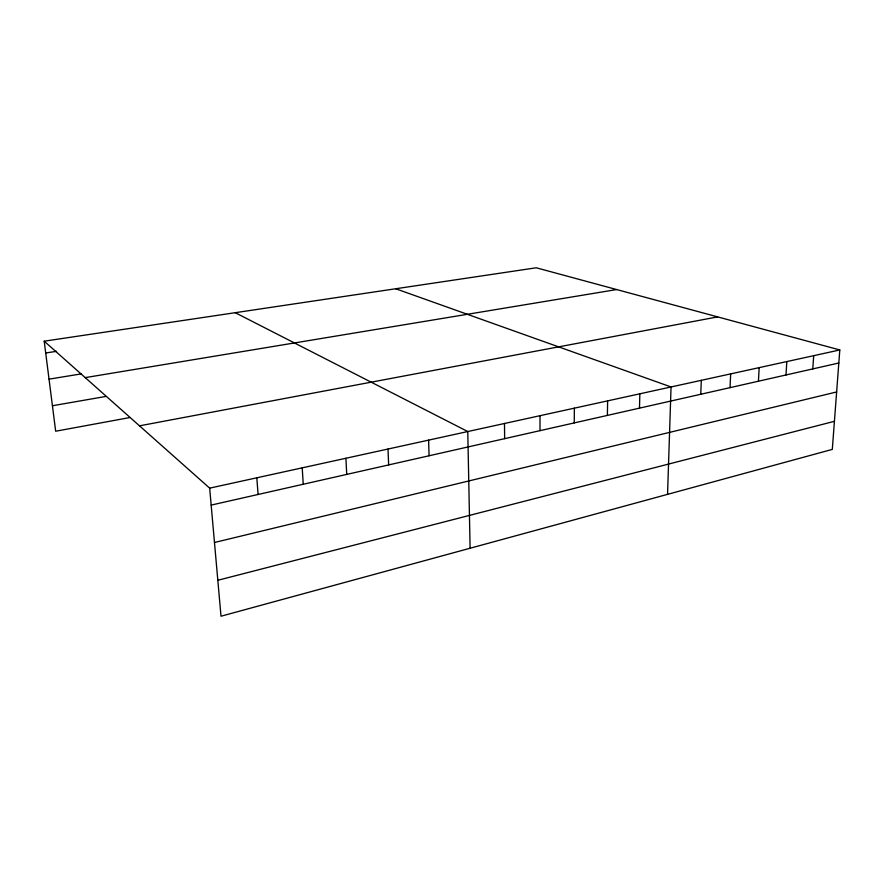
<?xml version="1.0" encoding="UTF-8"?>
<svg xmlns="http://www.w3.org/2000/svg" width="884" height="884" viewBox="0 0 884 884"><rect width="100%" height="100%" fill="white"/><g stroke="black" fill="none" stroke-linecap="round" stroke-linejoin="round"><path stroke-width="1.33" d="M574.246 422.906L574.357 408.165M607.385 415.403L607.617 400.872M639.486 408.143L639.839 393.811M667.553 494.355L671.055 386.96L395.723 288.759M700.758 394.264L701.321 380.319M730.018 387.645L730.681 373.888M758.428 381.214L759.168 367.633M785.998 374.971L786.826 361.567M812.783 368.915L813.7 355.677M839.8 349.953L832.308 449.392L221.011 616.214L209.663 488.145L44.2 341.191L536.256 267.786L839.8 349.953L209.663 488.145M217.829 580.28L834.419 421.314M214.48 542.5L836.64 391.955M211.165 505.096L838.817 363.015M139.506 425.834L717.653 316.892M129.981 417.524L55.67 431.226L44.2 341.191M52.432 405.756L105.936 396.43M85.218 377.623L616.656 289.554M49.04 379.159L81.218 373.888M45.703 352.992L56.521 351.335M235.243 312.693L467.769 431.536L470.1 548.235M256.824 477.802L258.084 494.476M302.206 467.846L303.245 484.255M345.898 458.266L346.738 474.41M387.999 449.039L388.651 464.918M428.596 440.133L429.072 455.768M504.488 423.491L504.642 438.663M540.002 415.701L540.014 430.652"/></g></svg>
